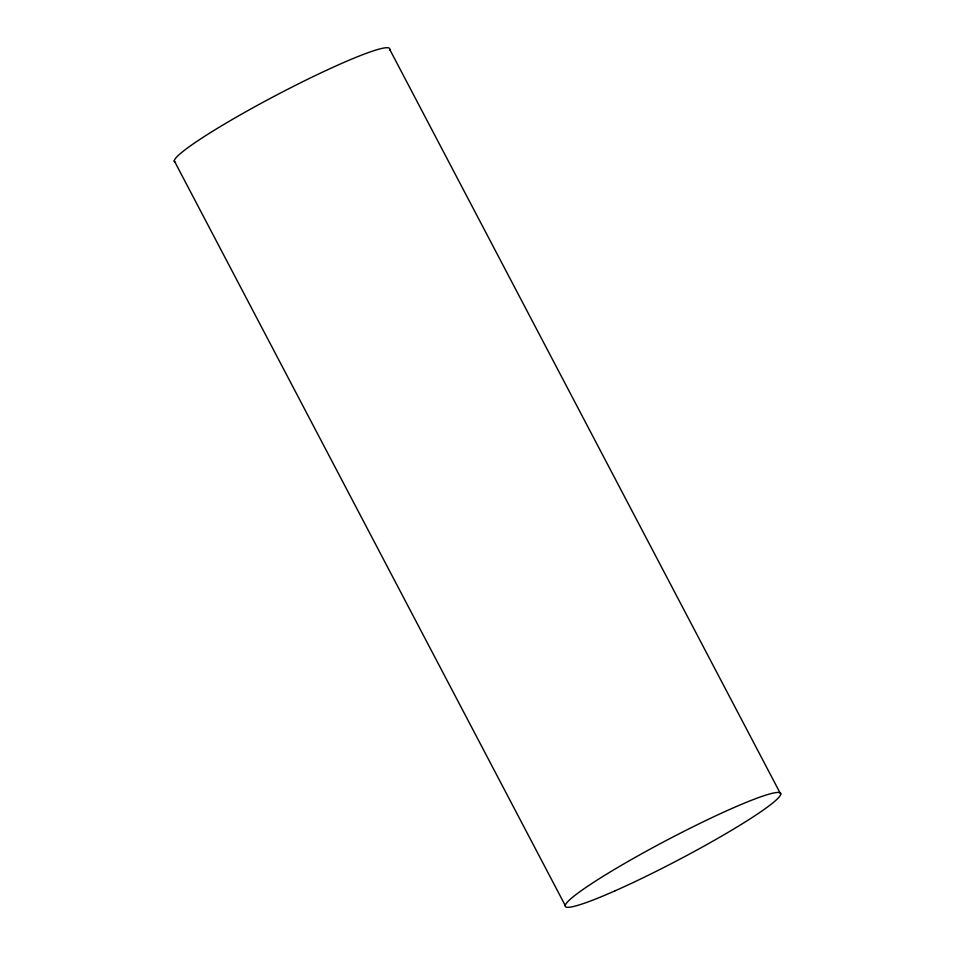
<?xml version="1.0" encoding="UTF-8"?>
<svg xmlns="http://www.w3.org/2000/svg" width="955" height="955" viewBox="0 0 955 955"><rect width="100%" height="100%" fill="white"/><g stroke="black" fill="none" stroke-linecap="round" stroke-linejoin="round"><path stroke-width="1.43" d="M389.747 49.457L780.748 794.19M174.252 160.81L565.253 905.543M175.565 162.41A121.572 11.436 -27.7 0 1 275.959 95.381A121.572 11.436 -27.7 0 1 389.664 49.827M614.972 890.86A121.572 11.436 -27.7 0 0 780.665 794.56A121.572 11.436 -27.7 0 0 623.352 864.179A121.572 11.436 -27.7 0 0 614.972 890.86"/></g></svg>
